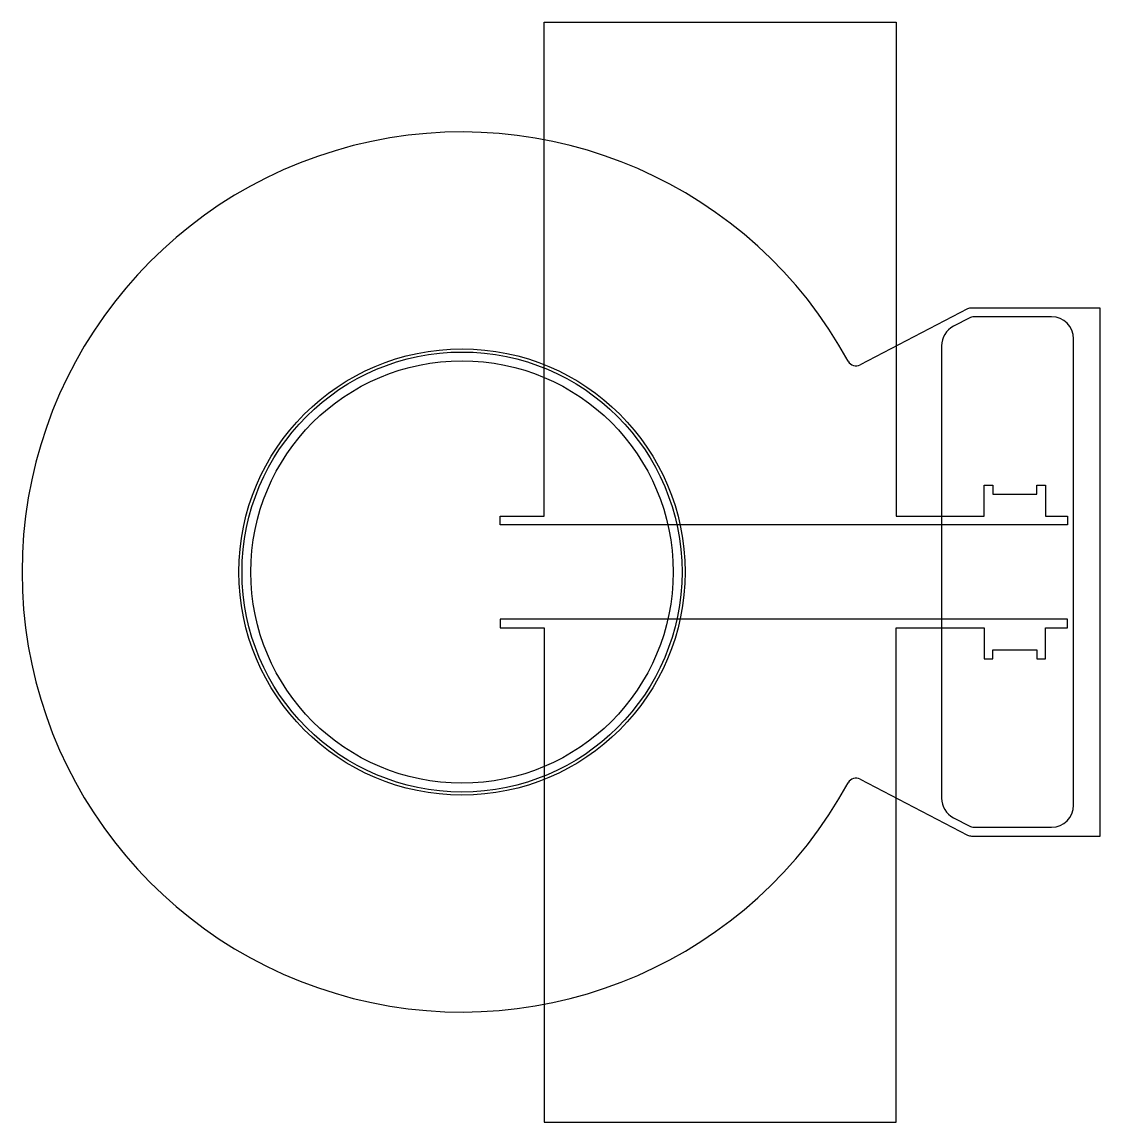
# Model space of a CAD drawing. Header units: metres. Extents: x -100 to 145, y -125 to 125.
import ezdxf

# ---------------------------------------------------------------- set-up
doc = ezdxf.new("R2010")
doc.units = ezdxf.units.M

msp = doc.modelspace()

# ---------------------------------------------------------------- linework, layer by layer
at = {"layer": 'PARAMETRIX'}
for p, q in [((18.65, 12.7), (18.65, 125)), ((18.65, 125), (98.65, 125)), ((98.65, 125), (98.65, 12.7)), ((145, 60), (115.8148, 60)), ((145, -60), (145, 60)), ((114.8917, 59.7742), (90.4689, 47.0679)), ((115.3808, 57.7742), (111.6923, 55.8552)), ((134, 58), (116.3039, 58)), ((139, -53), (139, 53)), ((109, 51.4196), (109, -51.4196)), ((118.65, 12.7), (118.65, 19.7)), ((118.65, 19.7), (120.65, 19.7)), ((120.65, 19.7), (120.65, 17.7)), ((120.65, 17.7), (130.65, 17.7)), ((130.65, 17.7), (130.65, 19.7)), ((130.65, 19.7), (132.65, 19.7)), ((132.65, 19.7), (132.65, 12.7)), ((8.65, 10.7), (8.65, 12.7)), ((8.65, 12.7), (18.65, 12.7)), ((98.65, 12.7), (118.65, 12.7)), ((132.65, 12.7), (137.65, 12.7)), ((137.65, 12.7), (137.65, 10.7)), ((137.65, 10.7), (8.65, 10.7)), ((8.65, -10.7), (8.65, -12.7)), ((137.65, -10.7), (8.65, -10.7)), ((137.65, -12.7), (137.65, -10.7)), ((8.65, -12.7), (18.65, -12.7)), ((18.65, -12.7), (18.65, -125)), ((98.65, -125), (98.65, -12.7)), ((98.65, -12.7), (118.65, -12.7)), ((118.65, -12.7), (118.65, -19.7)), ((132.65, -19.7), (132.65, -12.7)), ((132.65, -12.7), (137.65, -12.7)), ((118.65, -19.7), (120.65, -19.7)), ((120.65, -19.7), (120.65, -17.7)), ((120.65, -17.7), (130.65, -17.7)), ((130.65, -17.7), (130.65, -19.7)), ((130.65, -19.7), (132.65, -19.7)), ((90.4689, -47.0679), (114.8917, -59.7742)), ((111.6923, -55.8552), (115.3808, -57.7742)), ((115.8148, -60), (145, -60)), ((116.3039, -58), (134, -58)), ((18.65, -125), (98.65, -125))]:
    msp.add_line(p, q, dxfattribs=at)
for radius in [50.7, 50, 48]:
    msp.add_circle((0, 0), radius, dxfattribs=at)
for centre, radius, start, end in [((0, 0), 100, 28.6099, 331.3901), ((115.8148, 58), 2, 90, 117.4864), ((116.3039, 56), 2, 90, 117.4864), ((134, 53), 5, 0, 90), ((114, 51.4196), 5, 117.4864, 180), ((89.5458, 48.8421), 2, 208.6099, 297.4864), ((89.5458, -48.8421), 2, 62.5136, 151.3901), ((114, -51.4196), 5, 180, 242.5136), ((134, -53), 5, 270, 360), ((115.8148, -58), 2, 242.5136, 270), ((116.3039, -56), 2, 242.5136, 270)]:
    msp.add_arc(centre, radius, start, end, dxfattribs=at)

doc.saveas('drawing.dxf')
